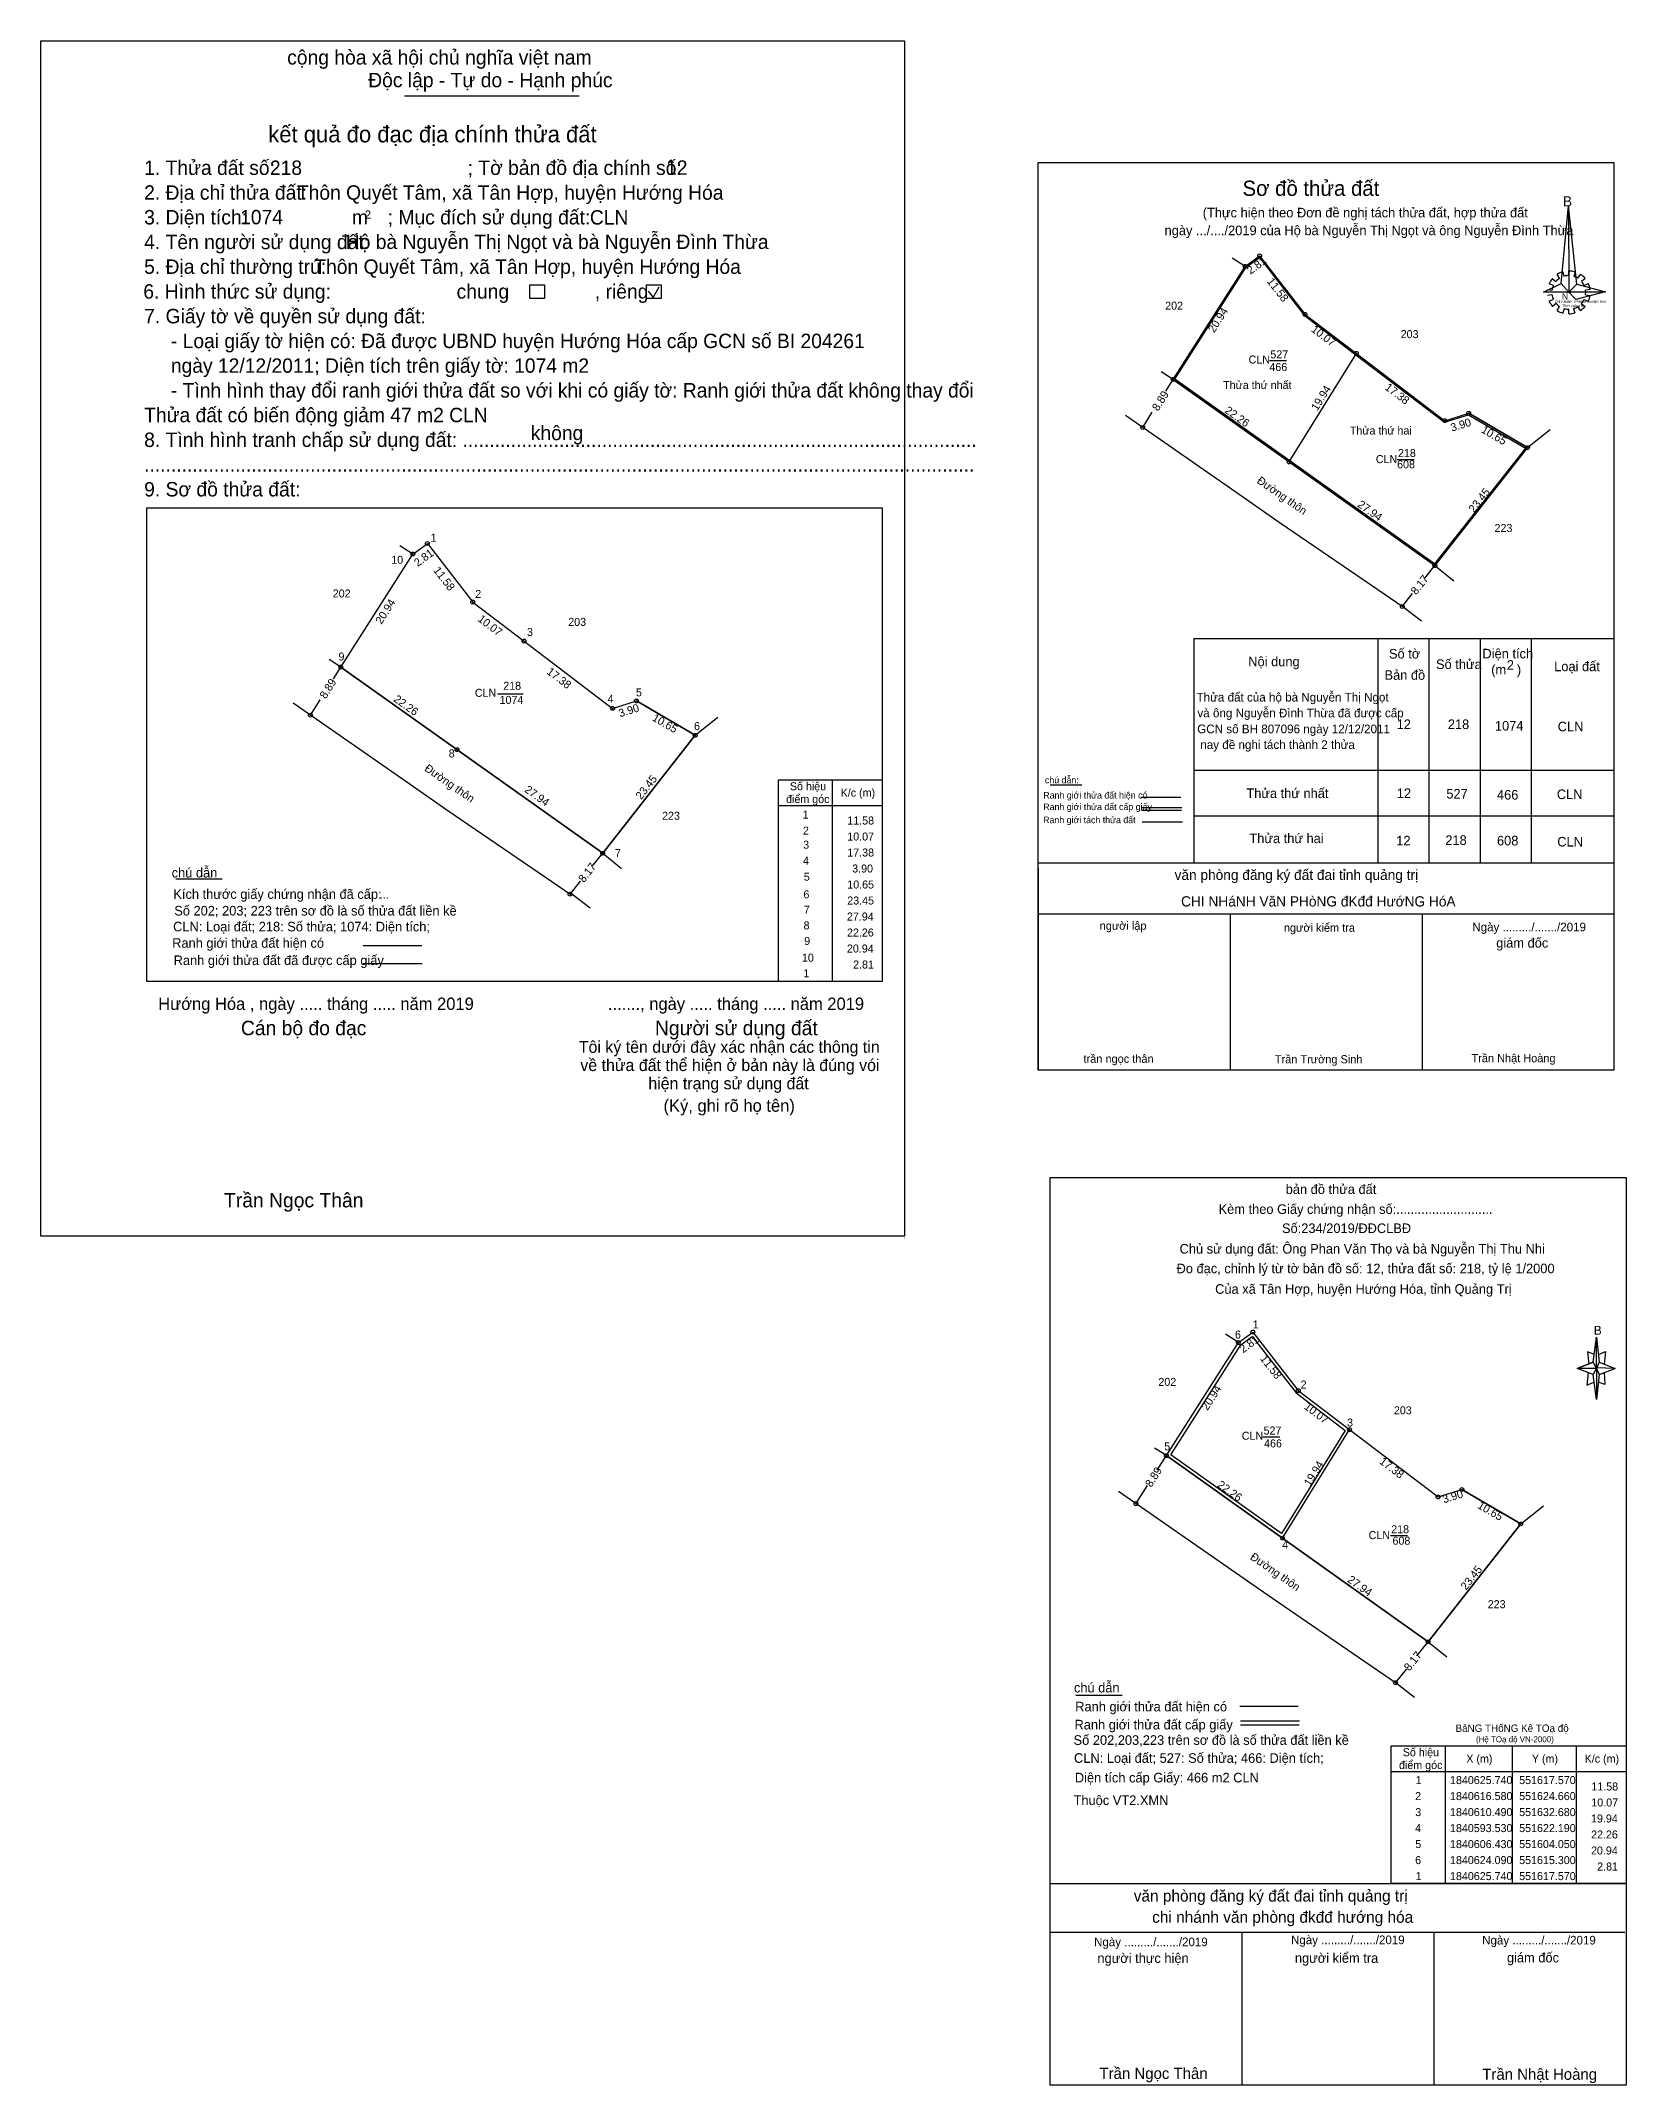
# Model space of a CAD drawing. Extents: x 551294 to 551766, y 1840373 to 1840693.
# Drawn here: x 551293.8 to 551541.6, y 1840373.9 to 1840693.3 of the extents above; entities that cross this region are included whole.
import ezdxf

# ---------------------------------------------------------------- set-up
doc = ezdxf.new("R2010")
doc.units = 0
for name, color, linetype in [('Level 1', 7, 'Continuous'), ('Level 10', 7, 'Continuous'), ('Level 17', 7, 'Continuous'), ('Level 2', 7, 'Continuous'), ('Level 23', 7, 'Continuous'), ('Level 32', 7, 'Continuous'), ('Level 5', 7, 'Continuous'), ('Level 6', 7, 'Continuous'), ('Level 63', 7, 'Continuous'), ('Level 7', 7, 'Continuous')]:
    doc.layers.add(name, color=color, linetype=linetype)

msp = doc.modelspace()

# ---------------------------------------------------------------- linework, layer by layer
at = {"layer": 'Level 1'}
for p, q in [((551482.07, 1840658.09), (551484.34, 1840659.74)), ((551482.22, 1840657.95), (551484.3, 1840659.46)), ((551484.3, 1840659.46), (551491.29, 1840650.44)), ((551484.34, 1840659.74), (551491.43, 1840650.58)), ((551470.82, 1840640.43), (551482.07, 1840658.09)), ((551471.09, 1840640.48), (551482.22, 1840657.95)), ((551530.07, 1840656.18), (551530.62, 1840655.7)), ((551531.23, 1840656.23), (551530.83, 1840656.82)), ((551531.73, 1840657.23), (551531.9, 1840656.52)), ((551532.65, 1840656.64), (551532.67, 1840657.37)), ((551533.61, 1840657.23), (551533.43, 1840656.5)), ((551534.09, 1840656.23), (551534.48, 1840656.82)), ((551535.2, 1840656.18), (551534.65, 1840655.73)), ((551529.31, 1840654.47), (551530.03, 1840654.36)), ((551530.03, 1840653.63), (551529.31, 1840653.52)), ((551530.25, 1840655.09), (551529.59, 1840655.36)), ((551529.59, 1840652.63), (551530.25, 1840652.95)), ((551532.3, 1840654.04), (551532.99, 1840654.04)), ((551535.72, 1840652.61), (551535, 1840652.88)), ((551535.04, 1840655.11), (551535.7, 1840655.43)), ((551536, 1840654.47), (551535.26, 1840654.36)), ((551535.26, 1840653.63), (551536, 1840653.52)), ((551536, 1840653.79), (551536, 1840653.79)), ((551536, 1840653.79), (551536, 1840653.79)), ((551491.29, 1840650.44), (551499.18, 1840644.44)), ((551491.43, 1840650.58), (551499.45, 1840644.49)), ((551530.68, 1840652.27), (551530.11, 1840651.81)), ((551530.83, 1840651.2), (551531.21, 1840651.83)), ((551531.95, 1840651.49), (551531.73, 1840650.79)), ((551532.65, 1840650.67), (551532.65, 1840651.38)), ((551533.37, 1840651.49), (551533.58, 1840650.81)), ((551534.48, 1840651.2), (551534.09, 1840651.81)), ((551534.61, 1840652.27), (551535.2, 1840651.83)), ((551488.96, 1840627.53), (551499.45, 1840644.49)), ((551499.18, 1840644.44), (551513.25, 1840633.75)), ((551499.45, 1840644.49), (551513.29, 1840633.97)), ((551499.45, 1840644.49), (551513.29, 1840633.97)), ((551469.66, 1840638.6), (551470.82, 1840640.43)), ((551488.96, 1840627.53), (551470.82, 1840640.43)), ((551488.9, 1840627.82), (551471.09, 1840640.48)), ((551466.06, 1840632.92), (551467.56, 1840635.29)), ((551513.25, 1840633.75), (551516.99, 1840634.91)), ((551513.29, 1840633.97), (551517.01, 1840635.13)), ((551513.29, 1840633.97), (551517.01, 1840635.13)), ((551516.99, 1840634.91), (551525.91, 1840629.71)), ((551517.01, 1840635.13), (551526.21, 1840629.77)), ((551517.01, 1840635.13), (551526.21, 1840629.77)), ((551511.69, 1840611.6), (551488.9, 1840627.82)), ((551511.73, 1840611.33), (551488.96, 1840627.53)), ((551511.73, 1840611.33), (551488.96, 1840627.53)), ((551525.91, 1840629.71), (551511.69, 1840611.6)), ((551526.21, 1840629.77), (551511.73, 1840611.33)), ((551526.21, 1840629.77), (551511.73, 1840611.33)), ((551351.99, 1840613.15), (551354.26, 1840614.8)), ((551354.26, 1840614.8), (551361.35, 1840605.64)), ((551340.74, 1840595.49), (551351.99, 1840613.15)), ((551361.35, 1840605.64), (551369.37, 1840599.55)), ((551369.37, 1840599.55), (551383.21, 1840589.03)), ((551369.37, 1840599.55), (551383.21, 1840589.03)), ((551474.06, 1840599.93), (551539.72, 1840599.93)), ((551474.06, 1840599.93), (551474.06, 1840564.88)), ((551502.8, 1840599.93), (551502.8, 1840564.88)), ((551510.8, 1840599.93), (551510.8, 1840564.88)), ((551518.8, 1840599.93), (551518.8, 1840564.88)), ((551526.8, 1840599.93), (551526.8, 1840564.88)), ((551339.58, 1840593.66), (551340.74, 1840595.49)), ((551358.88, 1840582.59), (551340.74, 1840595.49)), ((551335.98, 1840587.98), (551337.48, 1840590.35)), ((551383.21, 1840589.03), (551386.93, 1840590.19)), ((551383.21, 1840589.03), (551386.93, 1840590.19)), ((551386.93, 1840590.19), (551396.13, 1840584.83)), ((551386.93, 1840590.19), (551396.13, 1840584.83)), ((551381.65, 1840566.39), (551358.88, 1840582.59)), ((551381.65, 1840566.39), (551358.88, 1840582.59)), ((551396.13, 1840584.83), (551381.65, 1840566.39)), ((551396.13, 1840584.83), (551381.65, 1840566.39)), ((551474.06, 1840579.36), (551539.72, 1840579.36)), ((551474.06, 1840572.22), (551539.77, 1840572.22)), ((551449.72, 1840564.89), (551539.72, 1840564.89)), ((551449.72, 1840564.11), (551449.72, 1840532.52)), ((551474.06, 1840564.88), (551539.72, 1840564.88)), ((551449.72, 1840556.95), (551539.72, 1840556.95)), ((551479.72, 1840556.95), (551479.72, 1840532.52)), ((551509.72, 1840556.95), (551509.72, 1840532.52)), ((551469.76, 1840472.29), (551481.01, 1840489.95)), ((551481.01, 1840489.95), (551483.28, 1840491.6)), ((551483.28, 1840491.6), (551490.37, 1840482.44)), ((551490.37, 1840482.44), (551498.39, 1840476.35)), ((551487.9, 1840459.39), (551498.39, 1840476.35)), ((551498.39, 1840476.35), (551512.23, 1840465.83)), ((551498.39, 1840476.35), (551512.23, 1840465.83)), ((551468.32, 1840470.02), (551469.76, 1840472.29)), ((551487.9, 1840459.39), (551469.76, 1840472.29)), ((551465, 1840464.78), (551466.79, 1840467.61)), ((551512.23, 1840465.83), (551515.95, 1840466.99)), ((551512.23, 1840465.83), (551515.95, 1840466.99)), ((551515.95, 1840466.99), (551525.15, 1840461.63)), ((551515.95, 1840466.99), (551525.15, 1840461.63)), ((551525.15, 1840461.63), (551510.67, 1840443.19)), ((551525.15, 1840461.63), (551510.67, 1840443.19)), ((551510.67, 1840443.19), (551487.9, 1840459.39)), ((551510.67, 1840443.19), (551487.9, 1840459.39))]:
    msp.add_line(p, q, dxfattribs=at)
for points in [[(551449.72, 1840532.52), (551449.72, 1840674.32), (551539.72, 1840674.32), (551539.72, 1840532.52)], [(551449.72, 1840532.52), (551449.72, 1840674.32), (551539.72, 1840674.32), (551539.72, 1840532.52)], [(551532.6, 1840667.57), (551532.65, 1840654.06), (551531.47, 1840655.41)], [(551532.6, 1840667.57), (551532.65, 1840654.06), (551533.89, 1840655.32)], [(551528.72, 1840654.06), (551531.47, 1840655.41), (551532.65, 1840654.06)], [(551538.4, 1840654.11), (551532.65, 1840654.06), (551533.89, 1840655.32)], [(551538.36, 1840654.13), (551533.78, 1840652.9), (551532.65, 1840654.06)], [(551483.18, 1840490.91), (551490.02, 1840482.08), (551497.73, 1840476.23), (551487.76, 1840460.11), (551470.44, 1840472.42), (551481.38, 1840489.6)]]:
    msp.add_lwpolyline(points, close=True, dxfattribs=at)
for centre, major_axis, start_param, end_param in [((551532.66, 1840654.02), (3.36, 0), 2.439582, 2.724002), ((551532.66, 1840654.02), (2.64, 0), 2.133735, 2.444963), ((551532.66, 1840654.02), (3.36, 0), 1.84956, 2.139009), ((551532.66, 1840654.02), (2.64, 0), 1.569856, 1.856111), ((551532.66, 1840654.02), (3.36, 0), 1.279242, 1.563322), ((551532.66, 1840654.02), (2.64, 0), 1.002709, 1.275562), ((551532.66, 1840654.02), (3.36, 0), 0.710562, 0.996872), ((551532.66, 1840654.02), (2.64, 0), 0.426784, 0.706465), ((551532.66, 1840654.02), (3.36, 0), 3.569886, 3.856919), ((551532.66, 1840654.02), (2.64, 0), 2.723685, 3.015158), ((551532.66, 1840654.02), (2.64, 0), 3.2823, 3.561051), ((551532.66, 1840654.02), (2.64, 0), 5.561373, 5.839514), ((551532.66, 1840654.02), (2.64, 0), 6.135584, 6.416185), ((551532.66, 1840654.02), (3.36, 0), 0.139051, 0.433933), ((551532.66, 1840654.02), (3.36, 0), 5.852303, 6.138396), ((551532.66, 1840654.02), (2.64, 0), 3.860776, 4.132583), ((551532.64, 1840654), (3.36, 0), 4.147091, 4.436593), ((551532.66, 1840654.02), (2.64, 0), 4.438547, 4.71314), ((551532.66, 1840654.02), (3.36, 0), 4.71301, 4.997611), ((551532.66, 1840654.02), (2.64, 0), 4.990871, 5.289332), ((551532.66, 1840654.02), (3.36, 0), 5.285614, 5.567987)]:
    msp.add_ellipse(centre, major_axis=major_axis, ratio=0.995001, start_param=start_param, end_param=end_param, dxfattribs=at)
at = {"layer": 'Level 10'}
for p, q in [((551482.07, 1840658.09), (551480.04, 1840659.38)), ((551484.34, 1840659.74), (551491.43, 1840650.58)), ((551499.45, 1840644.49), (551513.29, 1840633.97)), ((551470.82, 1840640.43), (551468.96, 1840641.61)), ((551481.64, 1840622.09), (551463.35, 1840634.8)), ((551513.29, 1840633.97), (551517.01, 1840635.13)), ((551526.21, 1840629.77), (551517.01, 1840635.13)), ((551526.21, 1840629.77), (551529.75, 1840632.59)), ((551511.73, 1840611.33), (551526.21, 1840629.77)), ((551487.39, 1840618.09), (551481.64, 1840622.09)), ((551501.82, 1840608.23), (551487.39, 1840618.09)), ((551351.99, 1840613.15), (551349.96, 1840614.44)), ((551354.26, 1840614.8), (551361.35, 1840605.64)), ((551511.73, 1840611.33), (551514.67, 1840608.98)), ((551506.77, 1840604.85), (551501.82, 1840608.23)), ((551361.35, 1840605.64), (551369.37, 1840599.55)), ((551369.37, 1840599.55), (551383.21, 1840589.03)), ((551340.74, 1840595.49), (551338.88, 1840596.67)), ((551351.56, 1840577.15), (551333.27, 1840589.86)), ((551383.21, 1840589.03), (551386.93, 1840590.19)), ((551396.13, 1840584.83), (551386.93, 1840590.19)), ((551396.13, 1840584.83), (551399.67, 1840587.65)), ((551381.65, 1840566.39), (551396.13, 1840584.83)), ((551357.31, 1840573.15), (551351.56, 1840577.15)), ((551371.74, 1840563.29), (551357.31, 1840573.15)), ((551381.65, 1840566.39), (551384.59, 1840564.04)), ((551376.69, 1840559.91), (551371.74, 1840563.29)), ((551481.01, 1840489.95), (551478.98, 1840491.24)), ((551483.28, 1840491.6), (551490.37, 1840482.44)), ((551498.39, 1840476.35), (551512.23, 1840465.83)), ((551469.76, 1840472.29), (551467.9, 1840473.47)), ((551480.58, 1840453.95), (551462.29, 1840466.66)), ((551512.23, 1840465.83), (551515.95, 1840466.99)), ((551525.15, 1840461.63), (551515.95, 1840466.99)), ((551525.15, 1840461.63), (551528.69, 1840464.45)), ((551510.67, 1840443.19), (551525.15, 1840461.63)), ((551486.33, 1840449.95), (551480.58, 1840453.95)), ((551500.76, 1840440.09), (551486.33, 1840449.95)), ((551510.67, 1840443.19), (551513.61, 1840440.84)), ((551505.71, 1840436.71), (551500.76, 1840440.09))]:
    msp.add_line(p, q, dxfattribs=at)
at = {"layer": 'Level 17'}
for p, q in [((551451.58, 1840577.07), (551456.54, 1840577.07)), ((551314.93, 1840562.39), (551322.17, 1840562.39)), ((551455.62, 1840434.88), (551462.86, 1840434.88))]:
    msp.add_line(p, q, dxfattribs=at)
at = {"layer": 'Level 2'}
for p, q in [((551293.84, 1840693.32), (551293.84, 1840693.32)), ((551350.7, 1840684.75), (551378, 1840684.75)), ((551388.78, 1840654.23), (551389.55, 1840653.23)), ((551389.55, 1840653.23), (551390.48, 1840654.91)), ((551310.39, 1840620.36), (551425.33, 1840620.36)), ((551310.39, 1840546.38), (551310.39, 1840620.36)), ((551425.33, 1840620.36), (551425.33, 1840546.38)), ((551425.33, 1840546.38), (551310.39, 1840546.38)), ((551428.84, 1840506.58), (551428.84, 1840506.58))]:
    msp.add_line(p, q, dxfattribs=at)
for points in [[(551293.84, 1840693.32), (551428.85, 1840693.32), (551428.85, 1840506.58), (551293.84, 1840506.58)], [(551370.24, 1840655.23), (551372.56, 1840655.23), (551372.56, 1840653.07), (551370.24, 1840653.07)], [(551388.48, 1840655.23), (551390.8, 1840655.23), (551390.8, 1840653.07), (551388.48, 1840653.07)]]:
    msp.add_lwpolyline(points, close=True, dxfattribs=at)
at = {"layer": 'Level 23'}
for p, q in [((551470.82, 1840640.43), (551488.96, 1840627.53)), ((551488.96, 1840627.53), (551511.73, 1840611.33)), ((551487.39, 1840618.09), (551481.64, 1840622.09)), ((551487.39, 1840618.09), (551481.64, 1840622.09)), ((551501.82, 1840608.23), (551487.39, 1840618.09)), ((551501.82, 1840608.23), (551487.39, 1840618.09)), ((551506.77, 1840604.85), (551501.82, 1840608.23)), ((551506.77, 1840604.85), (551501.82, 1840608.23)), ((551340.74, 1840595.49), (551358.88, 1840582.59)), ((551358.88, 1840582.59), (551381.65, 1840566.39)), ((551357.31, 1840573.15), (551351.56, 1840577.15)), ((551357.31, 1840573.15), (551351.56, 1840577.15)), ((551371.74, 1840563.29), (551357.31, 1840573.15)), ((551371.74, 1840563.29), (551357.31, 1840573.15)), ((551376.69, 1840559.91), (551371.74, 1840563.29)), ((551376.69, 1840559.91), (551371.74, 1840563.29)), ((551469.76, 1840472.29), (551487.9, 1840459.39)), ((551487.9, 1840459.39), (551510.67, 1840443.19)), ((551486.33, 1840449.95), (551480.58, 1840453.95)), ((551486.33, 1840449.95), (551480.58, 1840453.95)), ((551500.76, 1840440.09), (551486.33, 1840449.95)), ((551500.76, 1840440.09), (551486.33, 1840449.95)), ((551505.71, 1840436.71), (551500.76, 1840440.09)), ((551505.71, 1840436.71), (551500.76, 1840440.09))]:
    msp.add_line(p, q, dxfattribs=at)
at = {"layer": 'Level 32'}
for p, q in [((551509.62, 1840602.65), (551506.77, 1840604.85)), ((551379.7, 1840557.81), (551376.85, 1840560.01)), ((551508.56, 1840434.51), (551505.71, 1840436.71))]:
    msp.add_line(p, q, dxfattribs=at)
at = {"layer": 'Level 5'}
for p, q in [((551536.49, 1840486.88), (551536.99, 1840490.78)), ((551536.49, 1840486.88), (551533.99, 1840485.88)), ((551533.99, 1840485.88), (551536.49, 1840486.88)), ((551536.69, 1840488.08), (551535.59, 1840488.48)), ((551535.59, 1840488.48), (551535.79, 1840486.58)), ((551536.99, 1840485.88), (551536.49, 1840486.88)), ((551536.49, 1840486.88), (551537.39, 1840484.98)), ((551537.29, 1840488.08), (551538.39, 1840488.58)), ((551537.39, 1840486.88), (551539.89, 1840485.88)), ((551538.39, 1840488.58), (551538.19, 1840486.58)), ((551536.49, 1840484.98), (551533.99, 1840485.88)), ((551536.99, 1840485.88), (551533.99, 1840485.88)), ((551535.69, 1840485.28), (551535.49, 1840483.28)), ((551535.49, 1840483.28), (551536.59, 1840483.78)), ((551539.89, 1840485.88), (551536.99, 1840485.98)), ((551536.99, 1840485.98), (551536.99, 1840485.88)), ((551536.99, 1840485.88), (551537.39, 1840484.98)), ((551537.39, 1840484.98), (551536.99, 1840481.08)), ((551538.29, 1840483.38), (551537.29, 1840483.78)), ((551537.39, 1840484.98), (551539.89, 1840485.88)), ((551537.39, 1840484.98), (551539.89, 1840485.88)), ((551538.19, 1840485.28), (551538.29, 1840483.38)), ((551451.62, 1840405.44), (551541.62, 1840405.44)), ((551451.62, 1840397.84), (551541.42, 1840397.84)), ((551451.62, 1840397.84), (551541.42, 1840397.84)), ((551451.62, 1840397.84), (551541.42, 1840397.84)), ((551451.62, 1840373.94), (551451.62, 1840397.84)), ((551481.62, 1840373.94), (551481.62, 1840397.84)), ((551511.62, 1840373.94), (551511.62, 1840397.84)), ((551541.62, 1840373.94), (551451.62, 1840373.94))]:
    msp.add_line(p, q, dxfattribs=at)
for points in [[(551449.72, 1840674.33), (551539.72, 1840674.33), (551539.72, 1840532.53), (551449.72, 1840532.53)], [(551451.62, 1840515.74), (551541.62, 1840515.74), (551541.62, 1840373.94), (551451.62, 1840373.94)], [(551536.99, 1840490.78), (551537.39, 1840486.88), (551536.99, 1840485.88)], [(551536.99, 1840485.88), (551536.99, 1840481.08), (551536.49, 1840484.98)]]:
    msp.add_lwpolyline(points, close=True, dxfattribs=at)
at = {"layer": 'Level 6'}
for p, q in [((551465.76, 1840575.15), (551472.04, 1840575.15)), ((551465.86, 1840573.56), (551472.18, 1840573.56)), ((551465.86, 1840573.14), (551472.12, 1840573.14)), ((551344.24, 1840551.99), (551353.38, 1840551.99)), ((551344.23, 1840549.17), (551353.43, 1840549.17)), ((551481.22, 1840433.14), (551490.36, 1840433.14)), ((551481.36, 1840430.83), (551490.56, 1840430.83)), ((551481.36, 1840430.21), (551490.5, 1840430.21))]:
    msp.add_line(p, q, dxfattribs=at)
at = {"layer": 'Level 63'}
for p, q in [((551482.07, 1840658.09), (551484.34, 1840659.74)), ((551470.82, 1840640.43), (551482.07, 1840658.09)), ((551485.88, 1840643.36), (551488.55, 1840643.36)), ((551505.83, 1840627.94), (551508.5, 1840627.94)), ((551351.99, 1840613.15), (551354.26, 1840614.8)), ((551340.74, 1840595.49), (551351.99, 1840613.15)), ((551510.16, 1840609.37), (551511.73, 1840611.33)), ((551506.63, 1840604.95), (551508.25, 1840606.98)), ((551508.48, 1840607.27), (551508.62, 1840607.44)), ((551365.22, 1840591.31), (551369.21, 1840591.31)), ((551409.13, 1840546.38), (551409.13, 1840577.88)), ((551409.13, 1840577.88), (551417.53, 1840577.88)), ((551417.53, 1840577.88), (551417.53, 1840546.38)), ((551417.53, 1840577.88), (551417.53, 1840546.38)), ((551417.53, 1840577.88), (551425.33, 1840577.88)), ((551425.33, 1840577.88), (551425.33, 1840546.38)), ((551409.13, 1840573.88), (551417.53, 1840573.88)), ((551417.53, 1840573.88), (551425.33, 1840573.88)), ((551465.96, 1840571.33), (551472.26, 1840571.33)), ((551380.08, 1840564.43), (551381.65, 1840566.39)), ((551376.55, 1840560.01), (551378.17, 1840562.04)), ((551378.4, 1840562.33), (551378.54, 1840562.5)), ((551417.53, 1840546.38), (551409.13, 1840546.38)), ((551425.33, 1840546.38), (551417.53, 1840546.38)), ((551469.76, 1840472.29), (551481.01, 1840489.95)), ((551481.01, 1840489.95), (551483.28, 1840491.6)), ((551484.82, 1840475.22), (551487.49, 1840475.22)), ((551504.77, 1840459.8), (551507.44, 1840459.8)), ((551508.91, 1840440.99), (551510.67, 1840443.19)), ((551505.57, 1840436.81), (551507.32, 1840439)), ((551507.42, 1840439.13), (551507.56, 1840439.3)), ((551513.32, 1840426.94), (551513.32, 1840405.44)), ((551523.82, 1840426.94), (551523.82, 1840405.44)), ((551533.82, 1840426.94), (551533.82, 1840405.44)), ((551504.92, 1840422.94), (551541.62, 1840422.94))]:
    msp.add_line(p, q, dxfattribs=at)
msp.add_lwpolyline([(551504.92, 1840426.94), (551541.62, 1840426.94), (551541.62, 1840405.44), (551504.92, 1840405.44)], close=True, dxfattribs=at)
for centre in [(551484.34, 1840659.74), (551482.07, 1840658.09), (551491.43, 1840650.58), (551499.45, 1840644.49), (551470.82, 1840640.43), (551513.29, 1840633.97), (551517.01, 1840635.13), (551466.06, 1840632.92), (551526.21, 1840629.77), (551488.96, 1840627.53), (551354.25, 1840614.8), (551351.98, 1840613.15), (551511.73, 1840611.33), (551361.34, 1840605.64), (551506.63, 1840604.95), (551369.36, 1840599.55), (551340.73, 1840595.49), (551383.2, 1840589.03), (551386.92, 1840590.19), (551335.97, 1840587.98), (551358.87, 1840582.59), (551396.12, 1840584.83), (551381.64, 1840566.39), (551376.54, 1840560.01), (551481.01, 1840489.95), (551483.28, 1840491.6), (551490.37, 1840482.44), (551498.39, 1840476.35), (551469.76, 1840472.29), (551515.95, 1840466.99), (551465, 1840464.78), (551512.23, 1840465.83), (551525.15, 1840461.63), (551487.9, 1840459.39), (551510.67, 1840443.19), (551505.57, 1840436.81)]:
    msp.add_circle(centre, 0.3, dxfattribs=at)

# ---------------------------------------------------------------- texts
at = {"layer": 'Level 1'}
for s, height, p in [('Sơ đồ thửa đất', 2.38, (551481.66, 1840669.1)), ('B', 1.58, (551531.76, 1840667.46)), ('CHI NHáNH VPđKđđ-HướNG HóA', 0.3749, (551530.46, 1840652.39)), ('N', 0.99, (551531.6, 1840652.89)), ('TỉNH quảng trị', 0.375, (551531.66, 1840651.74)), ('CLN', 1.25, (551482.61, 1840642.91)), ('466', 1.25, (551485.86, 1840641.74)), ('527', 1.25, (551486.01, 1840643.72)), ('CLN', 1.25, (551502.5, 1840627.35)), ('608', 1.25, (551505.82, 1840626.54)), ('218', 1.25, (551505.96, 1840628.3)), ('CLN', 1.25, (551361.67, 1840590.84)), ('218', 1.25, (551366.11, 1840591.94)), ('1074', 1.25, (551365.53, 1840589.73)), ('văn phòng đăng ký đất đai tỉnh quảng trị', 1.6, (551471.04, 1840562.22)), ('CHI NHáNH VăN PHòNG đKđđ HướNG HóA', 1.6, (551472.06, 1840558.08)), ('người lập', 1.28, (551459.34, 1840554.44)), ('người kiểm tra', 1.28, (551488.12, 1840554.13)), ('trần ngọc thân', 1.28, (551456.81, 1840533.66)), ('Trần Trường Sinh', 1.28, (551486.72, 1840533.57)), ('Trần Nhật Hoàng', 1.28, (551517.46, 1840533.75)), ('527', 1.25, (551484.95, 1840475.58)), ('CLN', 1.25, (551481.55, 1840474.77)), ('466', 1.25, (551485.03, 1840473.57)), ('218', 1.25, (551504.9, 1840460.16)), ('CLN', 1.25, (551501.37, 1840459.24)), ('608', 1.25, (551505.1, 1840458.37)), ('BảNG THốNG Kê TOạ độ ', 1.15, (551514.95, 1840429.13)), ('(Hệ TOạ độ VN-2000)', 0.93, (551518.15, 1840427.51))]:
    msp.add_text(s, height=height, dxfattribs=at).set_placement(p)
at = {"layer": 'Level 2'}
for s, height, p in [('cộng hòa xã hội chủ nghĩa việt nam', 2.2535, (551332.34, 1840689.62)), ('Độc lập - Tự do - Hạnh phúc', 2.2535, (551345, 1840686.07)), ('kết quả đo đạc địa chính thửa đất', 2.5757, (551329.38, 1840677.46)), ('1. Thửa đất số:', 2.2535, (551309.98, 1840672.37)), ('; Tờ bản đồ địa chính số:', 2.2535, (551360.54, 1840672.37)), ('218', 2.25, (551329.64, 1840672.37)), ('12', 2.25, (551391.56, 1840672.4)), ('2. Địa chỉ thửa đất:', 2.2535, (551309.98, 1840668.5)), ('Thôn Quyết Tâm, xã Tân Hợp, huyện Hướng Hóa', 2.25, (551333.86, 1840668.5)), ('3. Diện tích:', 2.2535, (551309.98, 1840664.64)), ('1074', 2.25, (551324.98, 1840664.66)), ('m', 2.25, (551342.46, 1840664.64)), ('2', 1.29, (551344.49, 1840665.54)), ('; Mục đích sử dụng đất:', 2.2535, (551348.05, 1840664.64)), ('CLN', 2.25, (551379.65, 1840664.62)), ('4. Tên người sử dụng đất:', 2.2535, (551309.98, 1840660.78)), ('Hộ bà Nguyễn Thị Ngọt và bà Nguyễn Đình Thừa', 2.25, (551341.5, 1840660.8)), ('5. Địa chỉ thường trú:', 2.2535, (551309.98, 1840656.92)), ('Thôn Quyết Tâm, xã Tân Hợp, huyện Hướng Hóa', 2.25, (551336.58, 1840656.92)), ('6. Hình thức sử dụng:', 2.2535, (551309.85, 1840653.05)), ('chung                , riêng', 2.2535, (551358.82, 1840653.05)), ('7. Giấy tờ về quyền sử dụng đất:', 2.2535, (551309.98, 1840649.19)), ('     - Loại giấy tờ hiện có: Đã được UBND huyện Hướng Hóa cấp GCN số BI 204261', 2.25, (551309.98, 1840645.32)), ('     ngày 12/12/2011; Diện tích trên giấy tờ: 1074 m2', 2.25, (551309.98, 1840641.46)), ('     - Tình hình thay đổi ranh giới thửa đất so với khi có giấy tờ: Ranh giới thửa đất không thay đổi', 2.25, (551309.98, 1840637.6)), ('Thửa đất có biến động giảm 47 m2 CLN', 2.25, (551309.98, 1840633.74)), ('không', 2.254, (551370.41, 1840630.94)), ('8. Tình hình tranh chấp sử dụng đất: ................................................................................................', 2.25348, (551309.98, 1840629.87)), ('9. Sơ đồ thửa đất:', 2.2535, (551309.98, 1840622.14)), ('...........................................................................................................................................................', 2.25348, (551309.98, 1840626.01)), ('...', 1.25, (551346.81, 1840559.3)), ('Hướng Hóa , ngày ..... tháng ..... năm 2019', 1.93, (551312.18, 1840541.92)), ('......., ngày ..... tháng ..... năm 2019', 1.93, (551382.48, 1840541.92)), ('Cán bộ đo đạc', 2.2536, (551325.11, 1840537.97)), ('Người sử dụng đất', 2.2535, (551389.82, 1840537.97)), ('Tôi ký tên dưới đây xác nhận các thông tin', 1.8617, (551377.92, 1840535.22)), ('về thửa đất thể hiện ở bản này là đúng vói', 1.8617, (551378.16, 1840532.37)), ('hiện trạng sử dụng đất', 1.8617, (551388.79, 1840529.52)), ('(Ký, ghi rõ họ tên)', 1.9317, (551391.16, 1840526.01)), ('Trần Ngọc Thân', 2.255, (551322.47, 1840511.07)), ('.', 0.644, (551428.72, 1840506.24))]:
    msp.add_text(s, height=height, dxfattribs=at).set_placement(p)
at = {"layer": 'Level 5'}
for s, height, p in [('giám đốc', 1.5, (551521.31, 1840551.65)), ('bản đồ thửa đất', 1.5, (551488.41, 1840513.16)), ('Kèm theo Giấy chứng nhận số:...........................', 1.5, (551477.92, 1840510.05)), ('Số:234/2019/ĐĐCLBĐ', 1.5, (551487.83, 1840507.06)), ('Chủ sử dụng đất: Ông Phan Văn Thọ và bà Nguyễn Thị Thu Nhi', 1.5, (551471.82, 1840503.85)), ('Đo đạc, chỉnh lý từ tờ bản đồ số: 12, thửa đất số: 218, tỷ lệ 1/2000 ', 1.5, (551471.35, 1840500.78)), ('Của xã Tân Hợp, huyện Hướng Hóa, tỉnh Quảng Trị', 1.5, (551477.38, 1840497.57)), ('B', 1.38, (551536.57, 1840491.18)), ('văn phòng đăng ký đất đai tỉnh quảng trị', 1.7999, (551464.66, 1840402.62)), ('chi nhánh văn phòng đkđđ hướng hóa', 1.7999, (551467.54, 1840399.3)), ('Ngày ........./......./2019', 1.35, (551458.46, 1840395.64)), ('Ngày ........./......./2019', 1.35, (551489.24, 1840395.96)), ('Ngày ........./......./2019', 1.35, (551519.12, 1840395.91)), ('người thực hiện', 1.5, (551458.98, 1840393.03)), ('người kiểm tra', 1.5, (551489.85, 1840393.05)), ('giám đốc', 1.5, (551522.99, 1840393.11)), ('Trần Ngọc Thân', 1.75, (551459.3, 1840374.9)), ('Trần Nhật Hoàng', 1.75, (551519.13, 1840374.77))]:
    msp.add_text(s, height=height, dxfattribs=at).set_placement(p)
at = {"layer": 'Level 6'}
for s, height, p in [('Số tờ', 1.5, (551504.55, 1840596.82)), ('Diện tích', 1.5, (551519.16, 1840596.84)), ('Nội dung', 1.5, (551482.56, 1840595.6)), ('Bản đồ', 1.5, (551503.85, 1840593.5)), ('Số thửa', 1.5, (551511.9, 1840595.18)), ('(m   )', 1.5, (551520.53, 1840594.34)), ('2', 1.5, (551522.97, 1840595.06)), ('Loại đất', 1.5, (551530.37, 1840594.84)), ('Thửa đất của hộ bà Nguyễn Thị Ngọt', 1.36, (551474.47, 1840590.1)), ('và ông Nguyễn Đình Thừa đã được cấp ', 1.36, (551474.61, 1840587.64)), ('GCN số BH 807096 ngày 12/12/2011', 1.36, (551474.58, 1840585.14)), ('12', 1.5, (551505.75, 1840585.8)), ('218', 1.5, (551513.75, 1840585.8)), ('1074', 1.5, (551521.11, 1840585.56)), ('CLN', 1.5, (551530.93, 1840585.45)), ('nay đề nghi tách thành 2 thửa', 1.36, (551475.06, 1840582.69)), ('Ranh giới thửa đất hiện có ', 1.0286, (551450.52, 1840574.95)), ('chú dẫn:', 1.029, (551450.78, 1840577.31)), ('Thửa thứ nhất', 1.5, (551482.26, 1840575.02)), ('12', 1.5, (551505.77, 1840575.02)), ('527', 1.5, (551513.52, 1840574.94)), ('466', 1.5, (551521.43, 1840574.78)), ('CLN', 1.5, (551530.79, 1840574.86)), ('Ranh giới thửa đất cấp giấy', 1.0286, (551450.52, 1840573.14)), ('Ranh giới tách thửa đất', 1.0286, (551450.5, 1840571.1)), ('Thửa thứ hai', 1.5, (551482.74, 1840567.98)), ('12', 1.5, (551505.69, 1840567.62)), ('218', 1.5, (551513.36, 1840567.7)), ('608', 1.5, (551521.43, 1840567.62)), ('CLN', 1.5, (551530.86, 1840567.45)), ('chú dẫn', 1.5, (551314.28, 1840562.61)), ('Kích thước giấy chứng nhận đã cấp:', 1.5, (551314.55, 1840559.27)), ('Số 202; 203; 223 trên sơ đồ là số thửa đất liền kề', 1.5, (551314.69, 1840556.67)), ('CLN: Loại đất; 218: Số thửa; 1074: Diện tích;', 1.5, (551314.51, 1840554.19)), ('Ngày ........./......./2019', 1.35, (551517.58, 1840554.2)), ('Ranh giới thửa đất hiện có ', 1.5, (551314.36, 1840551.63)), ('Ranh giới thửa đất đã được cấp giấy', 1.5, (551314.59, 1840548.93)), ('chú dẫn', 1.5, (551455.31, 1840435.29)), ('Ranh giới thửa đất hiện có ', 1.5, (551455.51, 1840432.33)), ('Ranh giới thửa đất cấp giấy', 1.5, (551455.4, 1840429.51)), ('Số 202,203,223 trên sơ đồ là số thửa đất liền kề', 1.5, (551455.25, 1840427.1)), ('CLN: Loại đất; 527: Số thửa; 466: Diện tích;', 1.5, (551455.32, 1840424.29)), ('Diện tích cấp Giấy: 466 m2 CLN', 1.5, (551455.45, 1840421.23)), ('Thuộc VT2.XMN', 1.5, (551455.25, 1840417.7))]:
    msp.add_text(s, height=height, dxfattribs=at).set_placement(p)
at = {"layer": 'Level 63'}
for s, rotation, p in [('2.81', 36.0124, (551482.91, 1840656.78)), ('11.58', 307.7405, (551485.4, 1840655.71)), ('20.94', 57.5015, (551477.22, 1840647.61)), ('10.07', 322.7887, (551492.28, 1840648.02)), ('17.38', 322.761, (551503.81, 1840638.96)), ('8.89', 57.6326, (551468.47, 1840635.38)), ('19.94', 58.2626, (551493.35, 1840635.43)), ('22.26', 324.582, (551478.77, 1840635.32)), ('3.90', 17.3189, (551514.4, 1840632.25)), ('10.65', 329.7746, (551518.86, 1840632.22)), ('Đường thôn', 325.1755, (551483.8, 1840624.34)), ('27.94', 324.5696, (551499.53, 1840620.63)), ('23.45', 51.8592, (551517.86, 1840619.51)), ('2.81', 36.0124, (551352.73, 1840611.11)), ('11.58', 307.7405, (551355.11, 1840610.57)), ('8.17', 51.3683, (551508.81, 1840606.68)), ('20.94', 57.5015, (551347.08, 1840602.08)), ('10.07', 322.7887, (551362.02, 1840602.77)), ('17.38', 322.761, (551372.8, 1840594.53)), ('8.89', 57.6326, (551338.36, 1840590.42)), ('22.26', 324.582, (551348.86, 1840590.22)), ('3.90', 17.3189, (551384.37, 1840587.63)), ('10.65', 329.7746, (551389.28, 1840587.22)), ('Đường thôn', 325.1755, (551353.69, 1840579.38)), ('27.94', 324.5696, (551369.33, 1840576.08)), ('23.45', 51.8592, (551387.67, 1840574.69)), ('8.17', 51.3683, (551378.7, 1840561.72)), ('2.81', 36.0124, (551481.75, 1840488.26)), ('11.58', 307.7405, (551484.34, 1840487.41)), ('20.94', 57.5015, (551476.19, 1840479.25)), ('10.07', 322.7887, (551491.18, 1840479.71)), ('8.89', 57.6326, (551467.41, 1840467.24)), ('19.94', 58.2626, (551492.22, 1840467.4)), ('17.38', 322.761, (551502.95, 1840471.16)), ('22.26', 324.582, (551477.61, 1840467.47)), ('3.90', 17.3189, (551513.14, 1840464.83)), ('10.65', 329.7746, (551518.28, 1840464.16)), ('Đường thôn', 325.1755, (551482.74, 1840456.2)), ('23.45', 51.8592, (551516.62, 1840451.18)), ('27.94', 324.5696, (551497.95, 1840452.64)), ('8.17', 51.3683, (551507.75, 1840438.54))]:
    msp.add_text(s, height=1.25, rotation=rotation, dxfattribs=at).set_placement(p)
for s, p in [('202', (551469.57, 1840651.32)), ('203', (551506.38, 1840646.88)), ('Thửa thứ nhất', (551478.63, 1840638.93)), ('Thửa thứ hai', (551498.44, 1840631.82)), ('223', (551521.05, 1840616.59)), (' 1', (551354.29, 1840615.06)), ('10', (551348.6, 1840611.62)), ('202', (551339.46, 1840606.36)), (' 2', (551361.27, 1840606.29)), (' 3', (551369.35, 1840600.35)), ('203', (551376.27, 1840601.92)), ('9', (551340.36, 1840596.51)), ('5', (551386.85, 1840590.91)), ('4', (551382.41, 1840589.9)), ('6', (551395.93, 1840585.63)), (' 8', (551357.12, 1840581.37)), ('Số hiệu', (551410.91, 1840576.24)), ('K/c (m)', (551418.85, 1840575.24)), ('223', (551390.94, 1840571.63)), ('điểm góc', (551410.32, 1840574.24)), (' 1', (551412.44, 1840571.81)), ('2', (551412.95, 1840569.31)), ('11.58', (551419.88, 1840570.89)), ('10.07', (551419.88, 1840568.39)), (' 7', (551383.1, 1840565.8)), ('3', (551412.99, 1840567.11)), ('17.38', (551419.88, 1840565.89)), ('4', (551412.95, 1840564.61)), (' 5', (551412.62, 1840562.11)), ('3.90', (551420.65, 1840563.39)), ('6', (551413.03, 1840559.35)), ('10.65', (551419.88, 1840560.89)), ('7', (551413.09, 1840556.96)), ('27.94', (551419.83, 1840555.89)), ('23.45', (551419.88, 1840558.39)), ('8', (551413.05, 1840554.5)), ('22.26', (551419.84, 1840553.39)), (' 10', (551412.33, 1840549.46)), ('9', (551413.15, 1840552.07)), ('20.94', (551419.83, 1840550.89)), ('1', (551413.02, 1840547.03)), ('2.81', (551420.79, 1840548.39)), (' 1', (551482.8, 1840492.16)), (' 6', (551480.02, 1840490.58)), ('202', (551468.51, 1840483.18)), (' 2', (551490.28, 1840482.77)), ('203', (551505.32, 1840478.74)), (' 3', (551497.54, 1840476.83)), (' 5', (551468.96, 1840473.11)), (' 4', (551487.39, 1840457.74)), ('223', (551519.99, 1840448.45)), ('Số hiệu', (551506.71, 1840425.32)), ('điểm góc', (551506.12, 1840423.32)), ('X (m)', (551516.64, 1840424.32)), ('Y (m)', (551526.89, 1840424.32)), ('K/c (m)', (551535.14, 1840424.32)), (' 2', (551508.18, 1840418.47)), (' 1', (551508.24, 1840420.97)), ('1840625.740', (551514.09, 1840420.97)), ('1840616.580', (551514.09, 1840418.47)), ('551617.570', (551524.9, 1840420.97)), ('551624.660', (551524.9, 1840418.47)), ('11.58', (551536.18, 1840419.97)), (' 3', (551508.2, 1840415.97)), ('1840610.490', (551514.09, 1840415.97)), ('551632.680', (551524.9, 1840415.97)), ('19.94', (551536.13, 1840414.97)), ('10.07', (551536.18, 1840417.47)), (' 4', (551508.17, 1840413.47)), ('1840593.530', (551514.09, 1840413.47)), ('551622.190', (551524.9, 1840413.47)), ('22.26', (551536.14, 1840412.47)), (' 5', (551508.2, 1840410.97)), (' 6', (551508.18, 1840408.47)), ('1840606.430', (551514.09, 1840410.97)), ('1840624.090', (551514.09, 1840408.47)), ('551604.050', (551524.9, 1840410.97)), ('551615.300', (551524.9, 1840408.47)), ('20.94', (551536.13, 1840409.97)), (' 1', (551508.24, 1840405.97)), ('1840625.740', (551514.09, 1840405.97)), ('551617.570', (551524.9, 1840405.97)), ('2.81', (551537.09, 1840407.47))]:
    msp.add_text(s, height=1.25, dxfattribs=at).set_placement(p)
at = {"layer": 'Level 7'}
for s, p in [('(Thực hiện theo Đơn đề nghị tách thửa đất, hợp thửa đất ', (551475.44, 1840665.74)), ('ngày .../..../2019 của Hộ bà Nguyễn Thị Ngọt và ông Nguyễn Đình Thừa', (551469.48, 1840662.96))]:
    msp.add_text(s, height=1.5, dxfattribs=at).set_placement(p)

doc.saveas('drawing.dxf')
